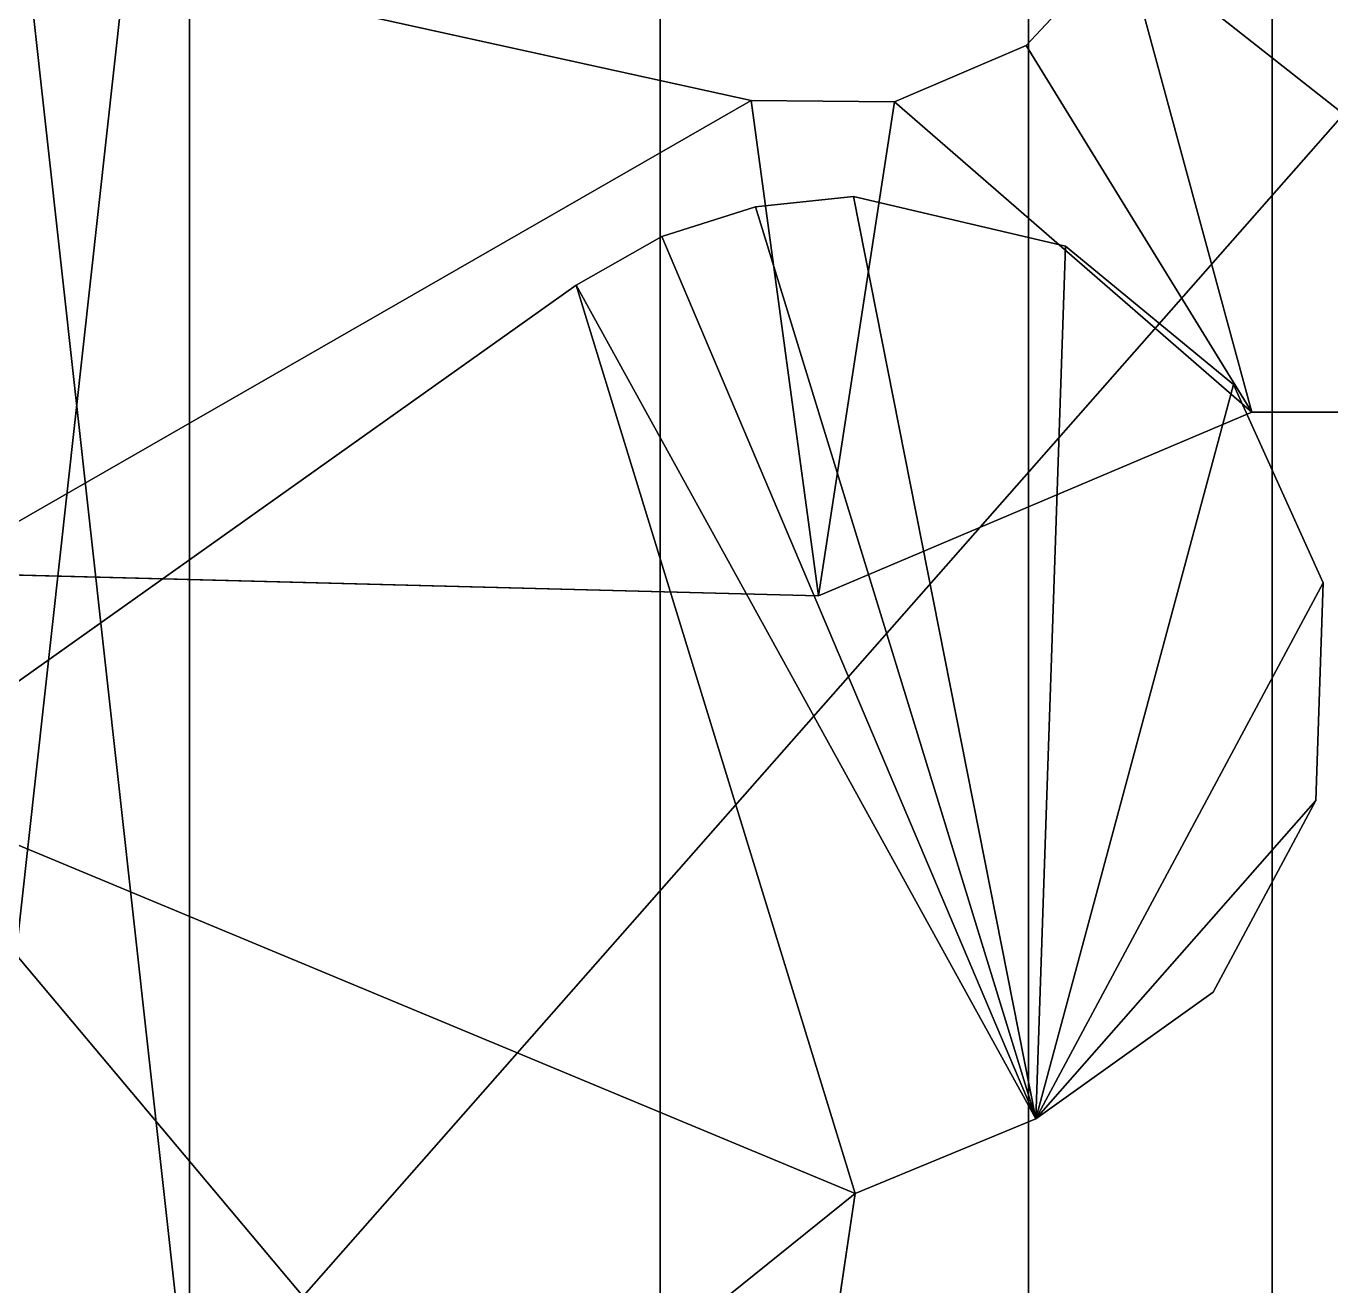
# Model space of a CAD drawing. Extents: x -1998 to 40, y -600 to 0.
# Drawn here: x -1009.97 to -1002.48, y -439.6 to -432.37 of the extents above; entities that cross this region are included whole.
import ezdxf

# ---------------------------------------------------------------- set-up
doc = ezdxf.new("R2010")
doc.units = 0

# ---------------------------------------------------------------- blocks, each defined once
blk = doc.blocks.new('rack tv terrero.bajo.Techo1', base_point=(1500, 0, 600))
at = {"layer": 'e-cerezo locarno H1632', "color": 0}
for points in [[(1500, 0, 600), (1500, 432, 600), (0, 432, 600), (0, 0, 600)], [(1500, 0, 582), (1500, 432, 582), (0, 432, 582), (0, 0, 582)]]:
    blk.add_3dface(points, dxfattribs=at)
blk = doc.blocks.new('rack tv terrero.bajo.Techo')
at = {"layer": 'e-cerezo locarno H1632'}
blk.add_blockref('rack tv terrero.bajo.Techo1', (1500, 0, 600), dxfattribs=at)
blk = doc.blocks.new('rack tv terrero.bajo.puerta (unica) [2]1', base_point=(514.8333, 2))
at = {"layer": 'e-Gris Cachemira', "color": 0}
for points in [[(514.8333, 20), (514.8333, 2), (1005.1667, 2), (1005.1667, 20)], [(1005.1667, 20, 422), (1005.1667, 2, 422), (514.8333, 2, 422), (514.8333, 20, 422)]]:
    blk.add_3dface(points, dxfattribs=at)
blk = doc.blocks.new('rack tv terrero.bajo.puerta (unica) [2]2', base_point=(964.2167, 20.8, 273.5))
at = {"layer": 'ACCESSORY', "color": 0, "invisible_edges": 8}
for points in [[(987.6689, 21.3, 312.1), (988.9655, 21.3, 309.2), (987.6689, 9.6, 312.1), (987.6689, 21.3, 312.1)], [(987.6689, 21.3, 312.1), (988.9655, 21.3, 309.2), (987.6689, 9.6, 312.1), (987.6689, 21.3, 312.1)], [(988.9655, 21.3, 309.2), (988.9655, 9.6, 309.2), (987.6689, 9.6, 312.1), (988.9655, 21.3, 309.2)], [(988.9655, 21.3, 309.2), (988.9655, 9.6, 309.2), (987.6689, 9.6, 312.1), (988.9655, 21.3, 309.2)], [(987.6689, 21.3, 291.9), (987.6689, 9.6, 291.9), (988.9655, 9.6, 294.8), (987.6689, 21.3, 291.9)], [(987.6689, 21.3, 291.9), (987.6689, 9.6, 291.9), (988.9655, 9.6, 294.8), (987.6689, 21.3, 291.9)], [(988.9655, 21.3, 294.8), (987.6689, 21.3, 291.9), (988.9655, 9.6, 294.8), (988.9655, 21.3, 294.8)], [(988.9655, 21.3, 294.8), (987.6689, 21.3, 291.9), (988.9655, 9.6, 294.8), (988.9655, 21.3, 294.8)], [(988.9655, 9.6, 309.2), (988.9655, 21.3, 309.2), (998.8287, 20.8, 309.2), (988.9655, 9.6, 309.2)], [(988.9655, 9.6, 309.2), (988.9655, 21.3, 309.2), (998.8287, 20.8, 309.2), (988.9655, 9.6, 309.2)], [(998.8287, 20.8, 294.8), (988.9655, 21.3, 294.8), (988.9655, 9.6, 294.8), (998.8287, 20.8, 294.8)], [(998.8287, 20.8, 294.8), (988.9655, 21.3, 294.8), (988.9655, 9.6, 294.8), (998.8287, 20.8, 294.8)], [(998.8287, 9.6, 309.2), (988.9655, 9.6, 309.2), (998.8287, 20.8, 309.2), (998.8287, 9.6, 309.2)], [(998.8287, 9.6, 309.2), (988.9655, 9.6, 309.2), (998.8287, 20.8, 309.2), (998.8287, 9.6, 309.2)], [(998.8287, 9.6, 294.8), (998.8287, 20.8, 294.8), (988.9655, 9.6, 294.8), (998.8287, 9.6, 294.8)], [(998.8287, 9.6, 294.8), (998.8287, 20.8, 294.8), (988.9655, 9.6, 294.8), (998.8287, 9.6, 294.8)], [(995.562, 20.7229, 305.65), (994.9198, 19.8932, 305.65), (998.4717, 15.6366, 305.65), (995.562, 20.7229, 305.65)], [(995.562, 20.7229, 305.65), (994.9198, 19.8932, 305.65), (998.4717, 15.6366, 305.65), (995.562, 20.7229, 305.65)], [(994.9198, 19.8932, 298.35), (995.562, 20.7229, 298.35), (998.4717, 15.6366, 298.35), (994.9198, 19.8932, 298.35)], [(994.9198, 19.8932, 298.35), (995.562, 20.7229, 298.35), (998.4717, 15.6366, 298.35), (994.9198, 19.8932, 298.35)], [(994.9198, 19.8932, 305.65), (994.6025, 18.8932, 305.65), (998.4717, 15.6366, 305.65), (994.9198, 19.8932, 305.65)], [(994.9198, 19.8932, 305.65), (994.6025, 18.8932, 305.65), (998.4717, 15.6366, 305.65), (994.9198, 19.8932, 305.65)], [(994.6025, 18.8932, 298.35), (994.9198, 19.8932, 298.35), (998.4717, 15.6366, 298.35), (994.6025, 18.8932, 298.35)], [(994.6025, 18.8932, 298.35), (994.9198, 19.8932, 298.35), (998.4717, 15.6366, 298.35), (994.6025, 18.8932, 298.35)], [(994.3297, 18.1179, 305.65), (997.7592, 15.4139, 305.65), (994.6025, 18.8932, 305.65), (994.3297, 18.1179, 305.65)], [(994.3297, 18.1179, 305.65), (997.7592, 15.4139, 305.65), (994.6025, 18.8932, 305.65), (994.3297, 18.1179, 305.65)], [(994.6025, 18.8932, 298.35), (997.7592, 15.4139, 298.35), (994.3297, 18.1179, 298.35), (994.6025, 18.8932, 298.35)], [(994.6025, 18.8932, 298.35), (997.7592, 15.4139, 298.35), (994.3297, 18.1179, 298.35), (994.6025, 18.8932, 298.35)], [(998.4717, 15.6366, 305.65), (994.6025, 18.8932, 305.65), (997.7592, 15.4139, 305.65), (998.4717, 15.6366, 305.65)], [(998.4717, 15.6366, 305.65), (994.6025, 18.8932, 305.65), (997.7592, 15.4139, 305.65), (998.4717, 15.6366, 305.65)], [(997.7592, 15.4139, 298.35), (994.6025, 18.8932, 298.35), (998.4717, 15.6366, 298.35), (997.7592, 15.4139, 298.35)], [(997.7592, 15.4139, 298.35), (994.6025, 18.8932, 298.35), (998.4717, 15.6366, 298.35), (997.7592, 15.4139, 298.35)], [(986.292, 18.4987, 305.65), (987.4703, 14.4918, 305.65), (992.1904, 17.202, 305.65), (986.292, 18.4987, 305.65)], [(986.292, 18.4987, 305.65), (987.4703, 14.4918, 305.65), (992.1904, 17.202, 305.65), (986.292, 18.4987, 305.65)], [(986.292, 18.4987, 298.35), (992.1904, 17.202, 298.35), (987.4703, 14.4918, 298.35), (986.292, 18.4987, 298.35)], [(986.292, 18.4987, 298.35), (992.1904, 17.202, 298.35), (987.4703, 14.4918, 298.35), (986.292, 18.4987, 298.35)], [(993.7679, 17.5178, 305.65), (995.064, 15.4139, 305.65), (994.3297, 18.1179, 305.65), (993.7679, 17.5178, 305.65)], [(993.7679, 17.5178, 305.65), (995.064, 15.4139, 305.65), (994.3297, 18.1179, 305.65), (993.7679, 17.5178, 305.65)], [(993.7679, 17.5178, 298.35), (994.3297, 18.1179, 298.35), (995.064, 15.4139, 298.35), (993.7679, 17.5178, 298.35)], [(993.7679, 17.5178, 298.35), (994.3297, 18.1179, 298.35), (995.064, 15.4139, 298.35), (993.7679, 17.5178, 298.35)], [(995.064, 15.4139, 305.65), (997.7592, 15.4139, 305.65), (994.3297, 18.1179, 305.65), (995.064, 15.4139, 305.65)], [(995.064, 15.4139, 305.65), (997.7592, 15.4139, 305.65), (994.3297, 18.1179, 305.65), (995.064, 15.4139, 305.65)], [(995.064, 15.4139, 298.35), (994.3297, 18.1179, 298.35), (997.7592, 15.4139, 298.35), (995.064, 15.4139, 298.35)], [(995.064, 15.4139, 298.35), (994.3297, 18.1179, 298.35), (997.7592, 15.4139, 298.35), (995.064, 15.4139, 298.35)], [(993.7679, 17.5178, 305.65), (993.0123, 17.1943, 305.65), (995.064, 15.4139, 305.65), (993.7679, 17.5178, 305.65)], [(993.7679, 17.5178, 305.65), (993.0123, 17.1943, 305.65), (995.064, 15.4139, 305.65), (993.7679, 17.5178, 305.65)], [(993.0123, 17.1943, 298.35), (993.7679, 17.5178, 298.35), (995.064, 15.4139, 298.35), (993.0123, 17.1943, 298.35)], [(993.0123, 17.1943, 298.35), (993.7679, 17.5178, 298.35), (995.064, 15.4139, 298.35), (993.0123, 17.1943, 298.35)], [(987.4703, 14.4918, 305.65), (992.5761, 14.3593, 305.65), (992.1904, 17.202, 305.65), (987.4703, 14.4918, 305.65)], [(987.4703, 14.4918, 305.65), (992.5761, 14.3593, 305.65), (992.1904, 17.202, 305.65), (987.4703, 14.4918, 305.65)], [(987.4703, 14.4918, 298.35), (992.1904, 17.202, 298.35), (992.5761, 14.3593, 298.35), (987.4703, 14.4918, 298.35)], [(987.4703, 14.4918, 298.35), (992.1904, 17.202, 298.35), (992.5761, 14.3593, 298.35), (987.4703, 14.4918, 298.35)], [(992.1904, 17.202, 305.65), (992.5761, 14.3593, 305.65), (993.0123, 17.1943, 305.65), (992.1904, 17.202, 305.65)], [(992.1904, 17.202, 305.65), (992.5761, 14.3593, 305.65), (993.0123, 17.1943, 305.65), (992.1904, 17.202, 305.65)], [(993.0123, 17.1943, 298.35), (992.5761, 14.3593, 298.35), (992.1904, 17.202, 298.35), (993.0123, 17.1943, 298.35)], [(993.0123, 17.1943, 298.35), (992.5761, 14.3593, 298.35), (992.1904, 17.202, 298.35), (993.0123, 17.1943, 298.35)], [(995.064, 15.4139, 305.65), (993.0123, 17.1943, 305.65), (992.5761, 14.3593, 305.65), (995.064, 15.4139, 305.65)], [(995.064, 15.4139, 305.65), (993.0123, 17.1943, 305.65), (992.5761, 14.3593, 305.65), (995.064, 15.4139, 305.65)], [(992.5761, 14.3593, 298.35), (993.0123, 17.1943, 298.35), (995.064, 15.4139, 298.35), (992.5761, 14.3593, 298.35)], [(992.5761, 14.3593, 298.35), (993.0123, 17.1943, 298.35), (995.064, 15.4139, 298.35), (992.5761, 14.3593, 298.35)], [(992.7767, 16.65, 309.275), (992.2146, 16.592, 309.275), (993.8242, 11.3573, 309.275), (992.7767, 16.65, 309.275)], [(992.7767, 16.65, 309.275), (992.2146, 16.592, 309.275), (993.8242, 11.3573, 309.275), (992.7767, 16.65, 309.275)], [(992.2146, 16.592, 294.725), (992.7767, 16.65, 294.725), (993.8242, 11.3573, 294.725), (992.2146, 16.592, 294.725)], [(992.2146, 16.592, 294.725), (992.7767, 16.65, 294.725), (993.8242, 11.3573, 294.725), (992.2146, 16.592, 294.725)], [(993.9938, 16.3661, 309.275), (992.7767, 16.65, 309.275), (993.8242, 11.3573, 309.275), (993.9938, 16.3661, 309.275)], [(993.9938, 16.3661, 309.275), (992.7767, 16.65, 309.275), (993.8242, 11.3573, 309.275), (993.9938, 16.3661, 309.275)], [(992.7767, 16.65, 309.275), (993.9938, 16.3661, 309.275), (993.9938, 16.366, 294.725), (992.7767, 16.65, 309.275)], [(992.7767, 16.65, 309.275), (993.9938, 16.3661, 309.275), (993.9938, 16.366, 294.725), (992.7767, 16.65, 309.275)], [(992.7767, 16.65, 294.725), (992.7767, 16.65, 309.275), (993.9938, 16.366, 294.725), (992.7767, 16.65, 294.725)], [(992.7767, 16.65, 294.725), (992.7767, 16.65, 309.275), (993.9938, 16.366, 294.725), (992.7767, 16.65, 294.725)], [(992.7767, 16.65, 294.725), (993.9938, 16.366, 294.725), (993.8242, 11.3573, 294.725), (992.7767, 16.65, 294.725)], [(992.7767, 16.65, 294.725), (993.9938, 16.366, 294.725), (993.8242, 11.3573, 294.725), (992.7767, 16.65, 294.725)], [(992.2146, 16.592, 309.275), (991.6763, 16.4203, 309.275), (993.8242, 11.3573, 309.275), (992.2146, 16.592, 309.275)], [(992.2146, 16.592, 309.275), (991.6763, 16.4203, 309.275), (993.8242, 11.3573, 309.275), (992.2146, 16.592, 309.275)], [(991.6763, 16.4203, 294.725), (992.2146, 16.592, 294.725), (993.8242, 11.3573, 294.725), (991.6763, 16.4203, 294.725)], [(991.6763, 16.4203, 294.725), (992.2146, 16.592, 294.725), (993.8242, 11.3573, 294.725), (991.6763, 16.4203, 294.725)], [(991.6763, 16.4203, 309.275), (991.1845, 16.1422, 309.275), (993.8242, 11.3573, 309.275), (991.6763, 16.4203, 309.275)], [(991.6763, 16.4203, 309.275), (991.1845, 16.1422, 309.275), (993.8242, 11.3573, 309.275), (991.6763, 16.4203, 309.275)], [(991.1845, 16.1422, 294.725), (991.6763, 16.4203, 294.725), (993.8242, 11.3573, 294.725), (991.1845, 16.1422, 294.725)], [(991.1845, 16.1422, 294.725), (991.6763, 16.4203, 294.725), (993.8242, 11.3573, 294.725), (991.1845, 16.1422, 294.725)], [(994.9595, 15.5727, 309.275), (993.9938, 16.3661, 309.275), (993.8242, 11.3573, 309.275), (994.9595, 15.5727, 309.275)], [(994.9595, 15.5727, 309.275), (993.9938, 16.3661, 309.275), (993.8242, 11.3573, 309.275), (994.9595, 15.5727, 309.275)], [(993.9938, 16.366, 294.725), (994.9595, 15.5727, 294.725), (993.8242, 11.3573, 294.725), (993.9938, 16.366, 294.725)], [(993.9938, 16.366, 294.725), (994.9595, 15.5727, 294.725), (993.8242, 11.3573, 294.725), (993.9938, 16.366, 294.725)], [(993.9938, 16.3661, 309.275), (994.9595, 15.5727, 309.275), (993.9938, 16.366, 294.725), (993.9938, 16.3661, 309.275)], [(993.9938, 16.3661, 309.275), (994.9595, 15.5727, 309.275), (993.9938, 16.366, 294.725), (993.9938, 16.3661, 309.275)], [(993.9938, 16.366, 294.725), (994.9595, 15.5727, 309.275), (994.9595, 15.5727, 294.725), (993.9938, 16.366, 294.725)], [(993.9938, 16.366, 294.725), (994.9595, 15.5727, 309.275), (994.9595, 15.5727, 294.725), (993.9938, 16.366, 294.725)], [(991.1845, 16.1422, 309.275), (987.1475, 13.2756, 309.275), (992.7865, 10.9298, 309.275), (991.1845, 16.1422, 309.275)], [(991.1845, 16.1422, 309.275), (987.1475, 13.2756, 309.275), (992.7865, 10.9298, 309.275), (991.1845, 16.1422, 309.275)], [(992.7865, 10.9298, 294.725), (987.1475, 13.2756, 294.725), (991.1845, 16.1422, 294.725), (992.7865, 10.9298, 294.725)], [(992.7865, 10.9298, 294.725), (987.1475, 13.2756, 294.725), (991.1845, 16.1422, 294.725), (992.7865, 10.9298, 294.725)], [(993.8242, 11.3573, 309.275), (991.1845, 16.1422, 309.275), (992.7865, 10.9298, 309.275), (993.8242, 11.3573, 309.275)], [(993.8242, 11.3573, 309.275), (991.1845, 16.1422, 309.275), (992.7865, 10.9298, 309.275), (993.8242, 11.3573, 309.275)], [(992.7865, 10.9298, 294.725), (991.1845, 16.1422, 294.725), (993.8242, 11.3573, 294.725), (992.7865, 10.9298, 294.725)], [(992.7865, 10.9298, 294.725), (991.1845, 16.1422, 294.725), (993.8242, 11.3573, 294.725), (992.7865, 10.9298, 294.725)], [(995.4744, 14.4339, 309.275), (994.9595, 15.5727, 309.275), (993.8242, 11.3573, 309.275), (995.4744, 14.4339, 309.275)], [(995.4744, 14.4339, 309.275), (994.9595, 15.5727, 309.275), (993.8242, 11.3573, 309.275), (995.4744, 14.4339, 309.275)], [(994.9595, 15.5727, 294.725), (995.4744, 14.4339, 294.725), (993.8242, 11.3573, 294.725), (994.9595, 15.5727, 294.725)], [(994.9595, 15.5727, 294.725), (995.4744, 14.4339, 294.725), (993.8242, 11.3573, 294.725), (994.9595, 15.5727, 294.725)], [(995.4321, 13.1848, 309.275), (995.4744, 14.4339, 309.275), (993.8242, 11.3573, 309.275), (995.4321, 13.1848, 309.275)], [(995.4321, 13.1848, 309.275), (995.4744, 14.4339, 309.275), (993.8242, 11.3573, 309.275), (995.4321, 13.1848, 309.275)], [(995.4744, 14.4339, 294.725), (995.4321, 13.1848, 294.725), (993.8242, 11.3573, 294.725), (995.4744, 14.4339, 294.725)], [(995.4744, 14.4339, 294.725), (995.4321, 13.1848, 294.725), (993.8242, 11.3573, 294.725), (995.4744, 14.4339, 294.725)], [(983.7086, 10.1973, 309.275), (990.6014, 9.1692, 309.275), (987.1475, 13.2756, 309.275), (983.7086, 10.1973, 309.275)], [(983.7086, 10.1973, 309.275), (990.6014, 9.1692, 309.275), (987.1475, 13.2756, 309.275), (983.7086, 10.1973, 309.275)], [(990.6014, 9.1691, 294.725), (983.7086, 10.1973, 294.725), (987.1475, 13.2756, 294.725), (990.6014, 9.1691, 294.725)], [(990.6014, 9.1691, 294.725), (983.7086, 10.1973, 294.725), (987.1475, 13.2756, 294.725), (990.6014, 9.1691, 294.725)], [(987.1475, 13.2756, 309.275), (990.6014, 9.1692, 309.275), (992.7865, 10.9298, 309.275), (987.1475, 13.2756, 309.275)], [(987.1475, 13.2756, 309.275), (990.6014, 9.1692, 309.275), (992.7865, 10.9298, 309.275), (987.1475, 13.2756, 309.275)], [(992.7865, 10.9298, 294.725), (990.6014, 9.1691, 294.725), (987.1475, 13.2756, 294.725), (992.7865, 10.9298, 294.725)], [(992.7865, 10.9298, 294.725), (990.6014, 9.1691, 294.725), (987.1475, 13.2756, 294.725), (992.7865, 10.9298, 294.725)], [(994.8414, 12.0835, 309.275), (995.4321, 13.1848, 309.275), (993.8242, 11.3573, 309.275), (994.8414, 12.0835, 309.275)], [(994.8414, 12.0835, 309.275), (995.4321, 13.1848, 309.275), (993.8242, 11.3573, 309.275), (994.8414, 12.0835, 309.275)], [(995.4321, 13.1848, 294.725), (994.8414, 12.0835, 294.725), (993.8242, 11.3573, 294.725), (995.4321, 13.1848, 294.725)], [(995.4321, 13.1848, 294.725), (994.8414, 12.0835, 294.725), (993.8242, 11.3573, 294.725), (995.4321, 13.1848, 294.725)], [(994.8414, 12.0835, 294.725), (995.4321, 13.1848, 294.725), (994.8414, 12.0835, 309.275), (994.8414, 12.0835, 294.725)], [(994.8414, 12.0835, 294.725), (995.4321, 13.1848, 294.725), (994.8414, 12.0835, 309.275), (994.8414, 12.0835, 294.725)], [(994.8414, 12.0835, 309.275), (995.4321, 13.1848, 294.725), (995.4321, 13.1848, 309.275), (994.8414, 12.0835, 309.275)], [(994.8414, 12.0835, 309.275), (995.4321, 13.1848, 294.725), (995.4321, 13.1848, 309.275), (994.8414, 12.0835, 309.275)], [(993.8242, 11.3573, 309.275), (993.8242, 11.3573, 294.725), (994.8414, 12.0835, 294.725), (993.8242, 11.3573, 309.275)], [(993.8242, 11.3573, 309.275), (993.8242, 11.3573, 294.725), (994.8414, 12.0835, 294.725), (993.8242, 11.3573, 309.275)], [(993.8242, 11.3573, 309.275), (994.8414, 12.0835, 294.725), (994.8414, 12.0835, 309.275), (993.8242, 11.3573, 309.275)], [(993.8242, 11.3573, 309.275), (994.8414, 12.0835, 294.725), (994.8414, 12.0835, 309.275), (993.8242, 11.3573, 309.275)], [(992.7865, 10.9298, 294.725), (993.8242, 11.3573, 294.725), (992.7865, 10.9298, 309.275), (992.7865, 10.9298, 294.725)], [(992.7865, 10.9298, 294.725), (993.8242, 11.3573, 294.725), (992.7865, 10.9298, 309.275), (992.7865, 10.9298, 294.725)], [(993.8242, 11.3573, 294.725), (993.8242, 11.3573, 309.275), (992.7865, 10.9298, 309.275), (993.8242, 11.3573, 294.725)], [(993.8242, 11.3573, 294.725), (993.8242, 11.3573, 309.275), (992.7865, 10.9298, 309.275), (993.8242, 11.3573, 294.725)], [(992.5315, 9.2202, 309.275), (992.7865, 10.9298, 309.275), (990.6014, 9.1692, 309.275), (992.5315, 9.2202, 309.275)], [(992.5315, 9.2202, 309.275), (992.7865, 10.9298, 309.275), (990.6014, 9.1692, 309.275), (992.5315, 9.2202, 309.275)], [(992.5315, 9.2202, 294.725), (990.6014, 9.1691, 294.725), (992.7865, 10.9298, 294.725), (992.5315, 9.2202, 294.725)], [(992.5315, 9.2202, 294.725), (990.6014, 9.1691, 294.725), (992.7865, 10.9298, 294.725), (992.5315, 9.2202, 294.725)]]:
    blk.add_3dface(points, dxfattribs=at)
at = {"layer": 'ACCESSORY', "color": 0}
for points in [[(984.3821, 8.1, 319.4011), (991.6681, 8.1, 317.7258), (991.6681, 20.8, 317.7258), (984.3821, 20.8, 319.4011)], [(984.3821, 8.1, 319.4011), (991.6681, 8.1, 317.7258), (991.6681, 20.8, 317.7258), (984.3821, 20.8, 319.4011)], [(984.3821, 20.8, 284.5989), (991.6681, 20.8, 286.2742), (991.6681, 8.1, 286.2742), (984.3821, 8.1, 284.5989)], [(984.3821, 20.8, 284.5989), (991.6681, 20.8, 286.2742), (991.6681, 8.1, 286.2742), (984.3821, 8.1, 284.5989)], [(991.6681, 20.8, 317.7258), (991.6681, 8.1, 317.7258), (993.782, 8.1, 316.1827), (993.782, 20.8, 316.1827)], [(991.6681, 20.8, 317.7258), (991.6681, 8.1, 317.7258), (993.782, 8.1, 316.1827), (993.782, 20.8, 316.1827)], [(993.782, 20.8, 287.8173), (993.782, 8.1, 287.8173), (991.6681, 8.1, 286.2742), (991.6681, 20.8, 286.2742)], [(993.782, 20.8, 287.8173), (993.782, 8.1, 287.8173), (991.6681, 8.1, 286.2742), (991.6681, 20.8, 286.2742)], [(993.782, 20.8, 316.1827), (993.782, 8.1, 316.1827), (995.1815, 8.1, 313.9711), (995.1815, 20.8, 313.9711)], [(993.782, 20.8, 316.1827), (993.782, 8.1, 316.1827), (995.1815, 8.1, 313.9711), (995.1815, 20.8, 313.9711)], [(995.1815, 20.8, 290.0289), (995.1815, 8.1, 290.0289), (993.782, 8.1, 287.8173), (993.782, 20.8, 287.8173)], [(995.1815, 20.8, 290.0289), (995.1815, 8.1, 290.0289), (993.782, 8.1, 287.8173), (993.782, 20.8, 287.8173)], [(995.1815, 8.1, 313.9711), (995.6707, 8.1, 311.4), (995.6707, 20.8, 311.4), (995.1815, 20.8, 313.9711)], [(995.1815, 8.1, 313.9711), (995.6707, 8.1, 311.4), (995.6707, 20.8, 311.4), (995.1815, 20.8, 313.9711)], [(995.1815, 20.8, 290.0289), (995.6707, 20.8, 292.6), (995.6707, 8.1, 292.6), (995.1815, 8.1, 290.0289)], [(995.1815, 20.8, 290.0289), (995.6707, 20.8, 292.6), (995.6707, 8.1, 292.6), (995.1815, 8.1, 290.0289)], [(986.292, 18.4987, 298.35), (986.292, 18.4987, 305.65), (992.1904, 17.202, 305.65), (992.1904, 17.202, 298.35)], [(986.292, 18.4987, 298.35), (986.292, 18.4987, 305.65), (992.1904, 17.202, 305.65), (992.1904, 17.202, 298.35)], [(993.7679, 17.5178, 305.65), (994.3297, 18.1179, 305.65), (994.3297, 18.1179, 298.35), (993.7679, 17.5178, 298.35)], [(993.7679, 17.5178, 305.65), (994.3297, 18.1179, 305.65), (994.3297, 18.1179, 298.35), (993.7679, 17.5178, 298.35)], [(993.7679, 17.5178, 305.65), (993.7679, 17.5178, 298.35), (993.0123, 17.1943, 298.35), (993.0123, 17.1943, 305.65)], [(993.7679, 17.5178, 305.65), (993.7679, 17.5178, 298.35), (993.0123, 17.1943, 298.35), (993.0123, 17.1943, 305.65)], [(992.1904, 17.202, 298.35), (992.1904, 17.202, 305.65), (993.0123, 17.1943, 305.65), (993.0123, 17.1943, 298.35)], [(992.1904, 17.202, 298.35), (992.1904, 17.202, 305.65), (993.0123, 17.1943, 305.65), (993.0123, 17.1943, 298.35)], [(992.2146, 16.592, 309.275), (992.7767, 16.65, 309.275), (992.7767, 16.65, 294.725), (992.2146, 16.592, 294.725)], [(992.2146, 16.592, 309.275), (992.7767, 16.65, 309.275), (992.7767, 16.65, 294.725), (992.2146, 16.592, 294.725)], [(991.6763, 16.4203, 309.275), (992.2146, 16.592, 309.275), (992.2146, 16.592, 294.725), (991.6763, 16.4203, 294.725)], [(991.6763, 16.4203, 309.275), (992.2146, 16.592, 309.275), (992.2146, 16.592, 294.725), (991.6763, 16.4203, 294.725)], [(991.6763, 16.4203, 309.275), (991.6763, 16.4203, 294.725), (991.1845, 16.1422, 294.725), (991.1845, 16.1422, 309.275)], [(991.6763, 16.4203, 309.275), (991.6763, 16.4203, 294.725), (991.1845, 16.1422, 294.725), (991.1845, 16.1422, 309.275)], [(991.1845, 16.1422, 309.275), (991.1845, 16.1422, 294.725), (987.1475, 13.2756, 294.725), (987.1475, 13.2756, 309.275)], [(991.1845, 16.1422, 309.275), (991.1845, 16.1422, 294.725), (987.1475, 13.2756, 294.725), (987.1475, 13.2756, 309.275)], [(994.9595, 15.5727, 294.725), (994.9595, 15.5727, 309.275), (995.4744, 14.4339, 309.275), (995.4744, 14.4339, 294.725)], [(994.9595, 15.5727, 294.725), (994.9595, 15.5727, 309.275), (995.4744, 14.4339, 309.275), (995.4744, 14.4339, 294.725)], [(995.064, 15.4139, 298.35), (995.064, 15.4139, 305.65), (992.5761, 14.3593, 305.65), (992.5761, 14.3593, 298.35)], [(995.064, 15.4139, 298.35), (995.064, 15.4139, 305.65), (992.5761, 14.3593, 305.65), (992.5761, 14.3593, 298.35)], [(997.7592, 15.4139, 298.35), (997.7592, 15.4139, 305.65), (995.064, 15.4139, 305.65), (995.064, 15.4139, 298.35)], [(997.7592, 15.4139, 298.35), (997.7592, 15.4139, 305.65), (995.064, 15.4139, 305.65), (995.064, 15.4139, 298.35)], [(992.5761, 14.3593, 298.35), (992.5761, 14.3593, 305.65), (987.4703, 14.4918, 305.65), (987.4703, 14.4918, 298.35)], [(992.5761, 14.3593, 298.35), (992.5761, 14.3593, 305.65), (987.4703, 14.4918, 305.65), (987.4703, 14.4918, 298.35)], [(995.4744, 14.4339, 294.725), (995.4744, 14.4339, 309.275), (995.4321, 13.1848, 309.275), (995.4321, 13.1848, 294.725)], [(995.4744, 14.4339, 294.725), (995.4744, 14.4339, 309.275), (995.4321, 13.1848, 309.275), (995.4321, 13.1848, 294.725)], [(992.7865, 10.9298, 294.725), (992.7865, 10.9298, 309.275), (992.5315, 9.2202, 309.275), (992.5315, 9.2202, 294.725)], [(992.7865, 10.9298, 294.725), (992.7865, 10.9298, 309.275), (992.5315, 9.2202, 309.275), (992.5315, 9.2202, 294.725)]]:
    blk.add_3dface(points, dxfattribs=at)
blk = doc.blocks.new('rack tv terrero.bajo.puerta (unica) [2]3', base_point=(964.2167, 20.8, 91.5))
at = {"layer": 'ACCESSORY', "color": 0, "invisible_edges": 8}
for points in [[(987.6689, 21.3, 130.1), (988.9655, 21.3, 127.2), (987.6689, 9.6, 130.1), (987.6689, 21.3, 130.1)], [(987.6689, 21.3, 130.1), (988.9655, 21.3, 127.2), (987.6689, 9.6, 130.1), (987.6689, 21.3, 130.1)], [(988.9655, 21.3, 127.2), (988.9655, 9.6, 127.2), (987.6689, 9.6, 130.1), (988.9655, 21.3, 127.2)], [(988.9655, 21.3, 127.2), (988.9655, 9.6, 127.2), (987.6689, 9.6, 130.1), (988.9655, 21.3, 127.2)], [(987.6689, 21.3, 109.9), (987.6689, 9.6, 109.9), (988.9655, 9.6, 112.8), (987.6689, 21.3, 109.9)], [(987.6689, 21.3, 109.9), (987.6689, 9.6, 109.9), (988.9655, 9.6, 112.8), (987.6689, 21.3, 109.9)], [(988.9655, 21.3, 112.8), (987.6689, 21.3, 109.9), (988.9655, 9.6, 112.8), (988.9655, 21.3, 112.8)], [(988.9655, 21.3, 112.8), (987.6689, 21.3, 109.9), (988.9655, 9.6, 112.8), (988.9655, 21.3, 112.8)], [(988.9655, 9.6, 127.2), (988.9655, 21.3, 127.2), (998.8287, 20.8, 127.2), (988.9655, 9.6, 127.2)], [(988.9655, 9.6, 127.2), (988.9655, 21.3, 127.2), (998.8287, 20.8, 127.2), (988.9655, 9.6, 127.2)], [(998.8287, 20.8, 112.8), (988.9655, 21.3, 112.8), (988.9655, 9.6, 112.8), (998.8287, 20.8, 112.8)], [(998.8287, 20.8, 112.8), (988.9655, 21.3, 112.8), (988.9655, 9.6, 112.8), (998.8287, 20.8, 112.8)], [(998.8287, 9.6, 127.2), (988.9655, 9.6, 127.2), (998.8287, 20.8, 127.2), (998.8287, 9.6, 127.2)], [(998.8287, 9.6, 127.2), (988.9655, 9.6, 127.2), (998.8287, 20.8, 127.2), (998.8287, 9.6, 127.2)], [(998.8287, 9.6, 112.8), (998.8287, 20.8, 112.8), (988.9655, 9.6, 112.8), (998.8287, 9.6, 112.8)], [(998.8287, 9.6, 112.8), (998.8287, 20.8, 112.8), (988.9655, 9.6, 112.8), (998.8287, 9.6, 112.8)], [(995.562, 20.7229, 123.65), (994.9198, 19.8932, 123.65), (998.4717, 15.6366, 123.65), (995.562, 20.7229, 123.65)], [(995.562, 20.7229, 123.65), (994.9198, 19.8932, 123.65), (998.4717, 15.6366, 123.65), (995.562, 20.7229, 123.65)], [(994.9198, 19.8932, 116.35), (995.562, 20.7229, 116.35), (998.4717, 15.6366, 116.35), (994.9198, 19.8932, 116.35)], [(994.9198, 19.8932, 116.35), (995.562, 20.7229, 116.35), (998.4717, 15.6366, 116.35), (994.9198, 19.8932, 116.35)], [(994.9198, 19.8932, 123.65), (994.6025, 18.8932, 123.65), (998.4717, 15.6366, 123.65), (994.9198, 19.8932, 123.65)], [(994.9198, 19.8932, 123.65), (994.6025, 18.8932, 123.65), (998.4717, 15.6366, 123.65), (994.9198, 19.8932, 123.65)], [(994.6025, 18.8932, 116.35), (994.9198, 19.8932, 116.35), (998.4717, 15.6366, 116.35), (994.6025, 18.8932, 116.35)], [(994.6025, 18.8932, 116.35), (994.9198, 19.8932, 116.35), (998.4717, 15.6366, 116.35), (994.6025, 18.8932, 116.35)], [(994.3297, 18.1179, 123.65), (997.7592, 15.4139, 123.65), (994.6025, 18.8932, 123.65), (994.3297, 18.1179, 123.65)], [(994.3297, 18.1179, 123.65), (997.7592, 15.4139, 123.65), (994.6025, 18.8932, 123.65), (994.3297, 18.1179, 123.65)], [(994.6025, 18.8932, 116.35), (997.7592, 15.4139, 116.35), (994.3297, 18.1179, 116.35), (994.6025, 18.8932, 116.35)], [(994.6025, 18.8932, 116.35), (997.7592, 15.4139, 116.35), (994.3297, 18.1179, 116.35), (994.6025, 18.8932, 116.35)], [(998.4717, 15.6366, 123.65), (994.6025, 18.8932, 123.65), (997.7592, 15.4139, 123.65), (998.4717, 15.6366, 123.65)], [(998.4717, 15.6366, 123.65), (994.6025, 18.8932, 123.65), (997.7592, 15.4139, 123.65), (998.4717, 15.6366, 123.65)], [(997.7592, 15.4139, 116.35), (994.6025, 18.8932, 116.35), (998.4717, 15.6366, 116.35), (997.7592, 15.4139, 116.35)], [(997.7592, 15.4139, 116.35), (994.6025, 18.8932, 116.35), (998.4717, 15.6366, 116.35), (997.7592, 15.4139, 116.35)], [(986.292, 18.4987, 123.65), (987.4703, 14.4918, 123.65), (992.1904, 17.202, 123.65), (986.292, 18.4987, 123.65)], [(986.292, 18.4987, 123.65), (987.4703, 14.4918, 123.65), (992.1904, 17.202, 123.65), (986.292, 18.4987, 123.65)], [(986.292, 18.4987, 116.35), (992.1904, 17.202, 116.35), (987.4703, 14.4918, 116.35), (986.292, 18.4987, 116.35)], [(986.292, 18.4987, 116.35), (992.1904, 17.202, 116.35), (987.4703, 14.4918, 116.35), (986.292, 18.4987, 116.35)], [(993.7679, 17.5178, 123.65), (995.064, 15.4139, 123.65), (994.3297, 18.1179, 123.65), (993.7679, 17.5178, 123.65)], [(993.7679, 17.5178, 123.65), (995.064, 15.4139, 123.65), (994.3297, 18.1179, 123.65), (993.7679, 17.5178, 123.65)], [(993.7679, 17.5178, 116.35), (994.3297, 18.1179, 116.35), (995.064, 15.4139, 116.35), (993.7679, 17.5178, 116.35)], [(993.7679, 17.5178, 116.35), (994.3297, 18.1179, 116.35), (995.064, 15.4139, 116.35), (993.7679, 17.5178, 116.35)], [(995.064, 15.4139, 123.65), (997.7592, 15.4139, 123.65), (994.3297, 18.1179, 123.65), (995.064, 15.4139, 123.65)], [(995.064, 15.4139, 123.65), (997.7592, 15.4139, 123.65), (994.3297, 18.1179, 123.65), (995.064, 15.4139, 123.65)], [(995.064, 15.4139, 116.35), (994.3297, 18.1179, 116.35), (997.7592, 15.4139, 116.35), (995.064, 15.4139, 116.35)], [(995.064, 15.4139, 116.35), (994.3297, 18.1179, 116.35), (997.7592, 15.4139, 116.35), (995.064, 15.4139, 116.35)], [(993.7679, 17.5178, 123.65), (993.0123, 17.1943, 123.65), (995.064, 15.4139, 123.65), (993.7679, 17.5178, 123.65)], [(993.7679, 17.5178, 123.65), (993.0123, 17.1943, 123.65), (995.064, 15.4139, 123.65), (993.7679, 17.5178, 123.65)], [(993.0123, 17.1943, 116.35), (993.7679, 17.5178, 116.35), (995.064, 15.4139, 116.35), (993.0123, 17.1943, 116.35)], [(993.0123, 17.1943, 116.35), (993.7679, 17.5178, 116.35), (995.064, 15.4139, 116.35), (993.0123, 17.1943, 116.35)], [(987.4703, 14.4918, 123.65), (992.5761, 14.3593, 123.65), (992.1904, 17.202, 123.65), (987.4703, 14.4918, 123.65)], [(987.4703, 14.4918, 123.65), (992.5761, 14.3593, 123.65), (992.1904, 17.202, 123.65), (987.4703, 14.4918, 123.65)], [(987.4703, 14.4918, 116.35), (992.1904, 17.202, 116.35), (992.5761, 14.3593, 116.35), (987.4703, 14.4918, 116.35)], [(987.4703, 14.4918, 116.35), (992.1904, 17.202, 116.35), (992.5761, 14.3593, 116.35), (987.4703, 14.4918, 116.35)], [(992.1904, 17.202, 123.65), (992.5761, 14.3593, 123.65), (993.0123, 17.1943, 123.65), (992.1904, 17.202, 123.65)], [(992.1904, 17.202, 123.65), (992.5761, 14.3593, 123.65), (993.0123, 17.1943, 123.65), (992.1904, 17.202, 123.65)], [(993.0123, 17.1943, 116.35), (992.5761, 14.3593, 116.35), (992.1904, 17.202, 116.35), (993.0123, 17.1943, 116.35)], [(993.0123, 17.1943, 116.35), (992.5761, 14.3593, 116.35), (992.1904, 17.202, 116.35), (993.0123, 17.1943, 116.35)], [(995.064, 15.4139, 123.65), (993.0123, 17.1943, 123.65), (992.5761, 14.3593, 123.65), (995.064, 15.4139, 123.65)], [(995.064, 15.4139, 123.65), (993.0123, 17.1943, 123.65), (992.5761, 14.3593, 123.65), (995.064, 15.4139, 123.65)], [(992.5761, 14.3593, 116.35), (993.0123, 17.1943, 116.35), (995.064, 15.4139, 116.35), (992.5761, 14.3593, 116.35)], [(992.5761, 14.3593, 116.35), (993.0123, 17.1943, 116.35), (995.064, 15.4139, 116.35), (992.5761, 14.3593, 116.35)], [(992.7767, 16.65, 127.275), (992.2146, 16.592, 127.275), (993.8242, 11.3573, 127.275), (992.7767, 16.65, 127.275)], [(992.7767, 16.65, 127.275), (992.2146, 16.592, 127.275), (993.8242, 11.3573, 127.275), (992.7767, 16.65, 127.275)], [(992.2146, 16.592, 112.725), (992.7767, 16.65, 112.725), (993.8242, 11.3573, 112.725), (992.2146, 16.592, 112.725)], [(992.2146, 16.592, 112.725), (992.7767, 16.65, 112.725), (993.8242, 11.3573, 112.725), (992.2146, 16.592, 112.725)], [(993.9938, 16.3661, 127.275), (992.7767, 16.65, 127.275), (993.8242, 11.3573, 127.275), (993.9938, 16.3661, 127.275)], [(993.9938, 16.3661, 127.275), (992.7767, 16.65, 127.275), (993.8242, 11.3573, 127.275), (993.9938, 16.3661, 127.275)], [(992.7767, 16.65, 127.275), (993.9938, 16.3661, 127.275), (993.9938, 16.366, 112.725), (992.7767, 16.65, 127.275)], [(992.7767, 16.65, 127.275), (993.9938, 16.3661, 127.275), (993.9938, 16.366, 112.725), (992.7767, 16.65, 127.275)], [(992.7767, 16.65, 112.725), (992.7767, 16.65, 127.275), (993.9938, 16.366, 112.725), (992.7767, 16.65, 112.725)], [(992.7767, 16.65, 112.725), (992.7767, 16.65, 127.275), (993.9938, 16.366, 112.725), (992.7767, 16.65, 112.725)], [(992.7767, 16.65, 112.725), (993.9938, 16.366, 112.725), (993.8242, 11.3573, 112.725), (992.7767, 16.65, 112.725)], [(992.7767, 16.65, 112.725), (993.9938, 16.366, 112.725), (993.8242, 11.3573, 112.725), (992.7767, 16.65, 112.725)], [(992.2146, 16.592, 127.275), (991.6763, 16.4203, 127.275), (993.8242, 11.3573, 127.275), (992.2146, 16.592, 127.275)], [(992.2146, 16.592, 127.275), (991.6763, 16.4203, 127.275), (993.8242, 11.3573, 127.275), (992.2146, 16.592, 127.275)], [(991.6763, 16.4203, 112.725), (992.2146, 16.592, 112.725), (993.8242, 11.3573, 112.725), (991.6763, 16.4203, 112.725)], [(991.6763, 16.4203, 112.725), (992.2146, 16.592, 112.725), (993.8242, 11.3573, 112.725), (991.6763, 16.4203, 112.725)], [(991.6763, 16.4203, 127.275), (991.1845, 16.1422, 127.275), (993.8242, 11.3573, 127.275), (991.6763, 16.4203, 127.275)], [(991.6763, 16.4203, 127.275), (991.1845, 16.1422, 127.275), (993.8242, 11.3573, 127.275), (991.6763, 16.4203, 127.275)], [(991.1845, 16.1422, 112.725), (991.6763, 16.4203, 112.725), (993.8242, 11.3573, 112.725), (991.1845, 16.1422, 112.725)], [(991.1845, 16.1422, 112.725), (991.6763, 16.4203, 112.725), (993.8242, 11.3573, 112.725), (991.1845, 16.1422, 112.725)], [(994.9595, 15.5727, 127.275), (993.9938, 16.3661, 127.275), (993.8242, 11.3573, 127.275), (994.9595, 15.5727, 127.275)], [(994.9595, 15.5727, 127.275), (993.9938, 16.3661, 127.275), (993.8242, 11.3573, 127.275), (994.9595, 15.5727, 127.275)], [(993.9938, 16.366, 112.725), (994.9595, 15.5727, 112.725), (993.8242, 11.3573, 112.725), (993.9938, 16.366, 112.725)], [(993.9938, 16.366, 112.725), (994.9595, 15.5727, 112.725), (993.8242, 11.3573, 112.725), (993.9938, 16.366, 112.725)], [(993.9938, 16.3661, 127.275), (994.9595, 15.5727, 127.275), (993.9938, 16.366, 112.725), (993.9938, 16.3661, 127.275)], [(993.9938, 16.3661, 127.275), (994.9595, 15.5727, 127.275), (993.9938, 16.366, 112.725), (993.9938, 16.3661, 127.275)], [(993.9938, 16.366, 112.725), (994.9595, 15.5727, 127.275), (994.9595, 15.5727, 112.725), (993.9938, 16.366, 112.725)], [(993.9938, 16.366, 112.725), (994.9595, 15.5727, 127.275), (994.9595, 15.5727, 112.725), (993.9938, 16.366, 112.725)], [(991.1845, 16.1422, 127.275), (987.1475, 13.2756, 127.275), (992.7865, 10.9298, 127.275), (991.1845, 16.1422, 127.275)], [(991.1845, 16.1422, 127.275), (987.1475, 13.2756, 127.275), (992.7865, 10.9298, 127.275), (991.1845, 16.1422, 127.275)], [(992.7865, 10.9298, 112.725), (987.1475, 13.2756, 112.725), (991.1845, 16.1422, 112.725), (992.7865, 10.9298, 112.725)], [(992.7865, 10.9298, 112.725), (987.1475, 13.2756, 112.725), (991.1845, 16.1422, 112.725), (992.7865, 10.9298, 112.725)], [(993.8242, 11.3573, 127.275), (991.1845, 16.1422, 127.275), (992.7865, 10.9298, 127.275), (993.8242, 11.3573, 127.275)], [(993.8242, 11.3573, 127.275), (991.1845, 16.1422, 127.275), (992.7865, 10.9298, 127.275), (993.8242, 11.3573, 127.275)], [(992.7865, 10.9298, 112.725), (991.1845, 16.1422, 112.725), (993.8242, 11.3573, 112.725), (992.7865, 10.9298, 112.725)], [(992.7865, 10.9298, 112.725), (991.1845, 16.1422, 112.725), (993.8242, 11.3573, 112.725), (992.7865, 10.9298, 112.725)], [(995.4744, 14.4339, 127.275), (994.9595, 15.5727, 127.275), (993.8242, 11.3573, 127.275), (995.4744, 14.4339, 127.275)], [(995.4744, 14.4339, 127.275), (994.9595, 15.5727, 127.275), (993.8242, 11.3573, 127.275), (995.4744, 14.4339, 127.275)], [(994.9595, 15.5727, 112.725), (995.4744, 14.4339, 112.725), (993.8242, 11.3573, 112.725), (994.9595, 15.5727, 112.725)], [(994.9595, 15.5727, 112.725), (995.4744, 14.4339, 112.725), (993.8242, 11.3573, 112.725), (994.9595, 15.5727, 112.725)], [(995.4321, 13.1848, 127.275), (995.4744, 14.4339, 127.275), (993.8242, 11.3573, 127.275), (995.4321, 13.1848, 127.275)], [(995.4321, 13.1848, 127.275), (995.4744, 14.4339, 127.275), (993.8242, 11.3573, 127.275), (995.4321, 13.1848, 127.275)], [(995.4744, 14.4339, 112.725), (995.4321, 13.1848, 112.725), (993.8242, 11.3573, 112.725), (995.4744, 14.4339, 112.725)], [(995.4744, 14.4339, 112.725), (995.4321, 13.1848, 112.725), (993.8242, 11.3573, 112.725), (995.4744, 14.4339, 112.725)], [(983.7086, 10.1973, 127.275), (990.6014, 9.1692, 127.275), (987.1475, 13.2756, 127.275), (983.7086, 10.1973, 127.275)], [(983.7086, 10.1973, 127.275), (990.6014, 9.1692, 127.275), (987.1475, 13.2756, 127.275), (983.7086, 10.1973, 127.275)], [(990.6014, 9.1691, 112.725), (983.7086, 10.1973, 112.725), (987.1475, 13.2756, 112.725), (990.6014, 9.1691, 112.725)], [(990.6014, 9.1691, 112.725), (983.7086, 10.1973, 112.725), (987.1475, 13.2756, 112.725), (990.6014, 9.1691, 112.725)], [(987.1475, 13.2756, 127.275), (990.6014, 9.1692, 127.275), (992.7865, 10.9298, 127.275), (987.1475, 13.2756, 127.275)], [(987.1475, 13.2756, 127.275), (990.6014, 9.1692, 127.275), (992.7865, 10.9298, 127.275), (987.1475, 13.2756, 127.275)], [(992.7865, 10.9298, 112.725), (990.6014, 9.1691, 112.725), (987.1475, 13.2756, 112.725), (992.7865, 10.9298, 112.725)], [(992.7865, 10.9298, 112.725), (990.6014, 9.1691, 112.725), (987.1475, 13.2756, 112.725), (992.7865, 10.9298, 112.725)], [(994.8414, 12.0835, 127.275), (995.4321, 13.1848, 127.275), (993.8242, 11.3573, 127.275), (994.8414, 12.0835, 127.275)], [(994.8414, 12.0835, 127.275), (995.4321, 13.1848, 127.275), (993.8242, 11.3573, 127.275), (994.8414, 12.0835, 127.275)], [(995.4321, 13.1848, 112.725), (994.8414, 12.0835, 112.725), (993.8242, 11.3573, 112.725), (995.4321, 13.1848, 112.725)], [(995.4321, 13.1848, 112.725), (994.8414, 12.0835, 112.725), (993.8242, 11.3573, 112.725), (995.4321, 13.1848, 112.725)], [(994.8414, 12.0835, 112.725), (995.4321, 13.1848, 112.725), (994.8414, 12.0835, 127.275), (994.8414, 12.0835, 112.725)], [(994.8414, 12.0835, 112.725), (995.4321, 13.1848, 112.725), (994.8414, 12.0835, 127.275), (994.8414, 12.0835, 112.725)], [(994.8414, 12.0835, 127.275), (995.4321, 13.1848, 112.725), (995.4321, 13.1848, 127.275), (994.8414, 12.0835, 127.275)], [(994.8414, 12.0835, 127.275), (995.4321, 13.1848, 112.725), (995.4321, 13.1848, 127.275), (994.8414, 12.0835, 127.275)], [(993.8242, 11.3573, 127.275), (993.8242, 11.3573, 112.725), (994.8414, 12.0835, 112.725), (993.8242, 11.3573, 127.275)], [(993.8242, 11.3573, 127.275), (993.8242, 11.3573, 112.725), (994.8414, 12.0835, 112.725), (993.8242, 11.3573, 127.275)], [(993.8242, 11.3573, 127.275), (994.8414, 12.0835, 112.725), (994.8414, 12.0835, 127.275), (993.8242, 11.3573, 127.275)], [(993.8242, 11.3573, 127.275), (994.8414, 12.0835, 112.725), (994.8414, 12.0835, 127.275), (993.8242, 11.3573, 127.275)], [(992.7865, 10.9298, 112.725), (993.8242, 11.3573, 112.725), (992.7865, 10.9298, 127.275), (992.7865, 10.9298, 112.725)], [(992.7865, 10.9298, 112.725), (993.8242, 11.3573, 112.725), (992.7865, 10.9298, 127.275), (992.7865, 10.9298, 112.725)], [(993.8242, 11.3573, 112.725), (993.8242, 11.3573, 127.275), (992.7865, 10.9298, 127.275), (993.8242, 11.3573, 112.725)], [(993.8242, 11.3573, 112.725), (993.8242, 11.3573, 127.275), (992.7865, 10.9298, 127.275), (993.8242, 11.3573, 112.725)], [(992.5315, 9.2202, 127.275), (992.7865, 10.9298, 127.275), (990.6014, 9.1692, 127.275), (992.5315, 9.2202, 127.275)], [(992.5315, 9.2202, 127.275), (992.7865, 10.9298, 127.275), (990.6014, 9.1692, 127.275), (992.5315, 9.2202, 127.275)], [(992.5315, 9.2202, 112.725), (990.6014, 9.1691, 112.725), (992.7865, 10.9298, 112.725), (992.5315, 9.2202, 112.725)], [(992.5315, 9.2202, 112.725), (990.6014, 9.1691, 112.725), (992.7865, 10.9298, 112.725), (992.5315, 9.2202, 112.725)]]:
    blk.add_3dface(points, dxfattribs=at)
at = {"layer": 'ACCESSORY', "color": 0}
for points in [[(984.3821, 8.1, 137.4011), (991.6681, 8.1, 135.7258), (991.6681, 20.8, 135.7258), (984.3821, 20.8, 137.4011)], [(984.3821, 8.1, 137.4011), (991.6681, 8.1, 135.7258), (991.6681, 20.8, 135.7258), (984.3821, 20.8, 137.4011)], [(984.3821, 20.8, 102.5989), (991.6681, 20.8, 104.2742), (991.6681, 8.1, 104.2742), (984.3821, 8.1, 102.5989)], [(984.3821, 20.8, 102.5989), (991.6681, 20.8, 104.2742), (991.6681, 8.1, 104.2742), (984.3821, 8.1, 102.5989)], [(991.6681, 20.8, 135.7258), (991.6681, 8.1, 135.7258), (993.782, 8.1, 134.1827), (993.782, 20.8, 134.1827)], [(991.6681, 20.8, 135.7258), (991.6681, 8.1, 135.7258), (993.782, 8.1, 134.1827), (993.782, 20.8, 134.1827)], [(993.782, 20.8, 105.8173), (993.782, 8.1, 105.8173), (991.6681, 8.1, 104.2742), (991.6681, 20.8, 104.2742)], [(993.782, 20.8, 105.8173), (993.782, 8.1, 105.8173), (991.6681, 8.1, 104.2742), (991.6681, 20.8, 104.2742)], [(993.782, 20.8, 134.1827), (993.782, 8.1, 134.1827), (995.1815, 8.1, 131.9711), (995.1815, 20.8, 131.9711)], [(993.782, 20.8, 134.1827), (993.782, 8.1, 134.1827), (995.1815, 8.1, 131.9711), (995.1815, 20.8, 131.9711)], [(995.1815, 20.8, 108.0289), (995.1815, 8.1, 108.0289), (993.782, 8.1, 105.8173), (993.782, 20.8, 105.8173)], [(995.1815, 20.8, 108.0289), (995.1815, 8.1, 108.0289), (993.782, 8.1, 105.8173), (993.782, 20.8, 105.8173)], [(995.1815, 8.1, 131.9711), (995.6707, 8.1, 129.4), (995.6707, 20.8, 129.4), (995.1815, 20.8, 131.9711)], [(995.1815, 8.1, 131.9711), (995.6707, 8.1, 129.4), (995.6707, 20.8, 129.4), (995.1815, 20.8, 131.9711)], [(995.1815, 20.8, 108.0289), (995.6707, 20.8, 110.6), (995.6707, 8.1, 110.6), (995.1815, 8.1, 108.0289)], [(995.1815, 20.8, 108.0289), (995.6707, 20.8, 110.6), (995.6707, 8.1, 110.6), (995.1815, 8.1, 108.0289)], [(986.292, 18.4987, 116.35), (986.292, 18.4987, 123.65), (992.1904, 17.202, 123.65), (992.1904, 17.202, 116.35)], [(986.292, 18.4987, 116.35), (986.292, 18.4987, 123.65), (992.1904, 17.202, 123.65), (992.1904, 17.202, 116.35)], [(993.7679, 17.5178, 123.65), (994.3297, 18.1179, 123.65), (994.3297, 18.1179, 116.35), (993.7679, 17.5178, 116.35)], [(993.7679, 17.5178, 123.65), (994.3297, 18.1179, 123.65), (994.3297, 18.1179, 116.35), (993.7679, 17.5178, 116.35)], [(993.7679, 17.5178, 123.65), (993.7679, 17.5178, 116.35), (993.0123, 17.1943, 116.35), (993.0123, 17.1943, 123.65)], [(993.7679, 17.5178, 123.65), (993.7679, 17.5178, 116.35), (993.0123, 17.1943, 116.35), (993.0123, 17.1943, 123.65)], [(992.1904, 17.202, 116.35), (992.1904, 17.202, 123.65), (993.0123, 17.1943, 123.65), (993.0123, 17.1943, 116.35)], [(992.1904, 17.202, 116.35), (992.1904, 17.202, 123.65), (993.0123, 17.1943, 123.65), (993.0123, 17.1943, 116.35)], [(992.2146, 16.592, 127.275), (992.7767, 16.65, 127.275), (992.7767, 16.65, 112.725), (992.2146, 16.592, 112.725)], [(992.2146, 16.592, 127.275), (992.7767, 16.65, 127.275), (992.7767, 16.65, 112.725), (992.2146, 16.592, 112.725)], [(991.6763, 16.4203, 127.275), (992.2146, 16.592, 127.275), (992.2146, 16.592, 112.725), (991.6763, 16.4203, 112.725)], [(991.6763, 16.4203, 127.275), (992.2146, 16.592, 127.275), (992.2146, 16.592, 112.725), (991.6763, 16.4203, 112.725)], [(991.6763, 16.4203, 127.275), (991.6763, 16.4203, 112.725), (991.1845, 16.1422, 112.725), (991.1845, 16.1422, 127.275)], [(991.6763, 16.4203, 127.275), (991.6763, 16.4203, 112.725), (991.1845, 16.1422, 112.725), (991.1845, 16.1422, 127.275)], [(991.1845, 16.1422, 127.275), (991.1845, 16.1422, 112.725), (987.1475, 13.2756, 112.725), (987.1475, 13.2756, 127.275)], [(991.1845, 16.1422, 127.275), (991.1845, 16.1422, 112.725), (987.1475, 13.2756, 112.725), (987.1475, 13.2756, 127.275)], [(994.9595, 15.5727, 112.725), (994.9595, 15.5727, 127.275), (995.4744, 14.4339, 127.275), (995.4744, 14.4339, 112.725)], [(994.9595, 15.5727, 112.725), (994.9595, 15.5727, 127.275), (995.4744, 14.4339, 127.275), (995.4744, 14.4339, 112.725)], [(995.064, 15.4139, 116.35), (995.064, 15.4139, 123.65), (992.5761, 14.3593, 123.65), (992.5761, 14.3593, 116.35)], [(995.064, 15.4139, 116.35), (995.064, 15.4139, 123.65), (992.5761, 14.3593, 123.65), (992.5761, 14.3593, 116.35)], [(997.7592, 15.4139, 116.35), (997.7592, 15.4139, 123.65), (995.064, 15.4139, 123.65), (995.064, 15.4139, 116.35)], [(997.7592, 15.4139, 116.35), (997.7592, 15.4139, 123.65), (995.064, 15.4139, 123.65), (995.064, 15.4139, 116.35)], [(992.5761, 14.3593, 116.35), (992.5761, 14.3593, 123.65), (987.4703, 14.4918, 123.65), (987.4703, 14.4918, 116.35)], [(992.5761, 14.3593, 116.35), (992.5761, 14.3593, 123.65), (987.4703, 14.4918, 123.65), (987.4703, 14.4918, 116.35)], [(995.4744, 14.4339, 112.725), (995.4744, 14.4339, 127.275), (995.4321, 13.1848, 127.275), (995.4321, 13.1848, 112.725)], [(995.4744, 14.4339, 112.725), (995.4744, 14.4339, 127.275), (995.4321, 13.1848, 127.275), (995.4321, 13.1848, 112.725)], [(992.7865, 10.9298, 112.725), (992.7865, 10.9298, 127.275), (992.5315, 9.2202, 127.275), (992.5315, 9.2202, 112.725)], [(992.7865, 10.9298, 112.725), (992.7865, 10.9298, 127.275), (992.5315, 9.2202, 127.275), (992.5315, 9.2202, 112.725)]]:
    blk.add_3dface(points, dxfattribs=at)
blk = doc.blocks.new('rack tv terrero.bajo.puerta (unica) [2]')
for name, p in [('rack tv terrero.bajo.puerta (unica) [2]2', (964.2167, 20.8, 273.5)), ('rack tv terrero.bajo.puerta (unica) [2]3', (964.2167, 20.8, 91.5))]:
    blk.add_blockref(name, p)
at = {"layer": 'e-gris cahcemeria U702'}
blk.add_blockref('rack tv terrero.bajo.puerta (unica) [2]1', (514.8333, 2), dxfattribs=at)
blk = doc.blocks.new('rack tv terrero.bajo')
at = {"layer": 'rack tv terrero.bajo.puerta (unica) [2]'}
blk.add_blockref('rack tv terrero.bajo.puerta (unica) [2]', (0, 0), dxfattribs=at)
at = {"layer": 'rack tv terrero.bajo.Techo'}
blk.add_blockref('rack tv terrero.bajo.Techo', (0, 0), dxfattribs=at)

msp = doc.modelspace()

# ---------------------------------------------------------------- block references
msp.add_blockref('rack tv terrero.bajo', (-1998, -450, 44))

doc.saveas('drawing.dxf')
